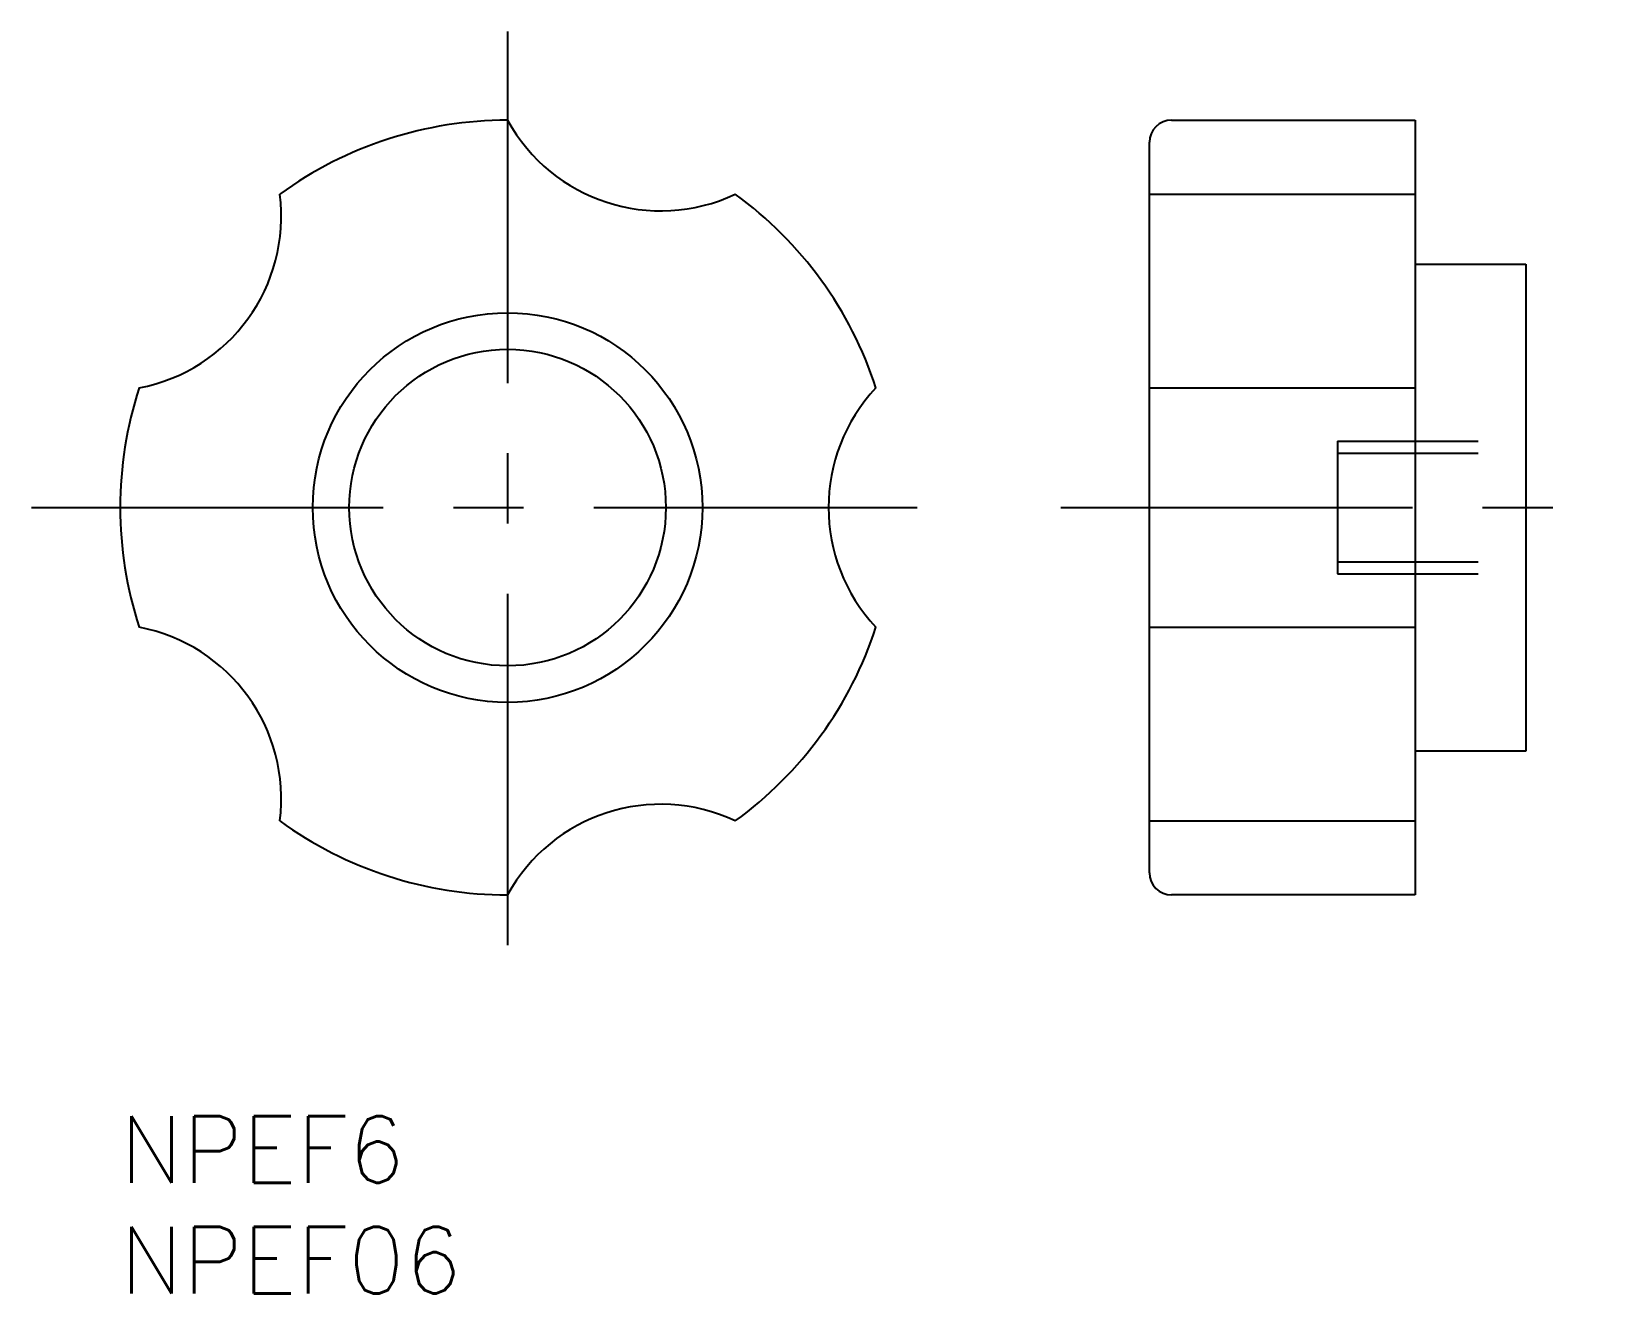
# Model space of a CAD drawing. Extents: x -4 to 67.5, y -8 to 49.
import ezdxf

# ---------------------------------------------------------------- set-up
doc = ezdxf.new("R2010")
doc.units = 0
doc.header["$LTSCALE"] = 0.5
doc.linetypes.add('CENTER', pattern=[50.8, 31.75, -6.35, 6.35, -6.35])
doc.linetypes.add('DASHED', pattern=[19.05, 12.7, -6.35])
for name, color, linetype in [('MSM_CENTER', 1, 'CENTER'), ('MSM_CONTINUOUS', 7, 'CONTINUOUS'), ('MSM_DASHED', 4, 'DASHED'), ('MSM_PART_NUMBER', 7, 'CONTINUOUS')]:
    doc.layers.add(name, color=color, linetype=linetype)
doc.styles.get("Standard").update_dxf_attribs({"font": 'txt.shx', "height": 2, "bigfont": 'bigfont.shx'})

# ---------------------------------------------------------------- blocks, each defined once
blk = doc.blocks.new('*U9')
at = {"layer": 'MSM_PART_NUMBER'}
blk.add_text('NPEF6', height=3, dxfattribs=at).set_placement((0, -3))
blk = doc.blocks.new('*U10')
at = {"layer": 'MSM_PART_NUMBER'}
blk.add_text('NPEF06', height=3, dxfattribs=at).set_placement((0, -8))

msp = doc.modelspace()

# ---------------------------------------------------------------- linework, layer by layer
at = {"layer": 'MSM_CENTER'}
for p, q in [((17.5, 49), (17.5, 6)), ((-4, 27.5), (36, 27.5)), ((42.5, 27.5), (67.5, 27.5))]:
    msp.add_line(p, q, dxfattribs=at)
at = {"layer": 'MSM_CONTINUOUS'}
for p, q in [((47.5, 45), (58.5, 45)), ((58.5, 45), (58.5, 10)), ((46.5, 11), (46.5, 44)), ((46.5, 41.658), (58.5, 41.658)), ((58.5, 38.5), (63.5, 38.5)), ((63.5, 38.5), (63.5, 16.5)), ((46.5, 32.908), (58.5, 32.908)), ((46.5, 22.092), (58.5, 22.092)), ((63.5, 16.5), (58.5, 16.5)), ((46.5, 13.342), (58.5, 13.342)), ((58.5, 10), (47.5, 10))]:
    msp.add_line(p, q, dxfattribs=at)
for radius in [8.8, 7.15]:
    msp.add_circle((17.5, 27.5), radius, dxfattribs=at)
for centre, radius, start, end in [((17.5, 27.5), 17.5, 90, 126), ((24.42, 48.797), 7.893, 208.75621, 295.24379), ((47.5, 44), 1, 90, 180), ((-0.617, 40.663), 7.893, 280.75621, 7.24379), ((17.5, 27.5), 17.5, 18, 54), ((17.5, 27.5), 17.5, 162, 198), ((39.893, 27.5), 7.893, 136.75621, 223.24379), ((-0.617, 14.337), 7.893, 352.75621, 79.24379), ((17.5, 27.5), 17.5, 306, 342), ((24.42, 6.203), 7.893, 64.75621, 151.24379), ((17.5, 27.5), 17.5, 234, 270), ((47.5, 11), 1, 180, 270)]:
    msp.add_arc(centre, radius, start, end, dxfattribs=at)
at = {"layer": 'MSM_DASHED'}
for p, q in [((55, 30.5), (63.5, 30.5)), ((55, 30.5), (55, 24.5)), ((55, 29.958), (63.5, 29.958)), ((55, 25.041), (63.5, 25.041)), ((55, 24.5), (63.5, 24.5))]:
    msp.add_line(p, q, dxfattribs=at)

# ---------------------------------------------------------------- block references
at = {"layer": 'MSM_CONTINUOUS'}
for name in ['*U9', '*U10']:
    msp.add_blockref(name, (0, 0), dxfattribs=at)

doc.saveas('drawing.dxf')
